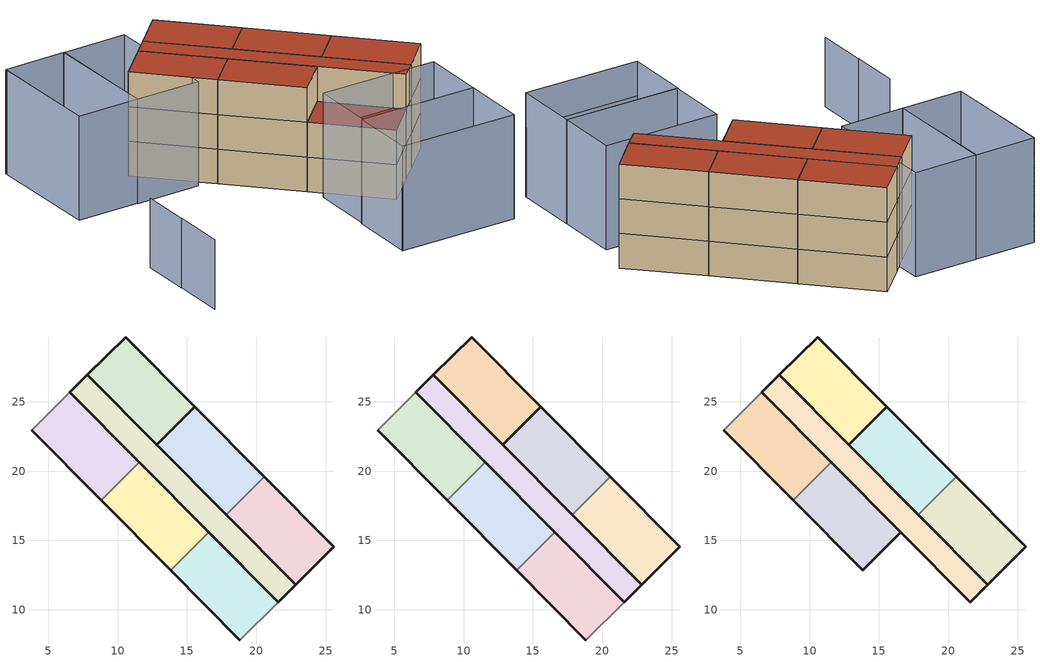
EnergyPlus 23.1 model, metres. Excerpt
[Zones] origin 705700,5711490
6aa541121fa9ffb1_F0_dwelling_0
 floor ground (EU_floor_Construction): 22.85,11.82 21.58,10.55 6.54,25.68 7.82,26.95 12.83,21.91 z0; 10.57,29.68 15.58,24.64 12.83,21.91 7.82,26.95 z0
 wall outside (EU_wall_Construction): 15.58,24.64 10.57,29.68 7.82,26.95 12.83,21.91 15.58,24.64 z0:3
6aa541121fa9ffb1_F0_dwelling_1
 floor ground (EU_floor_Construction): 12.83,21.91 17.84,16.86 22.85,11.82 21.58,10.55 6.54,25.68 7.82,26.95 z0; 15.58,24.64 20.59,19.59 17.84,16.86 12.83,21.91 z0
 wall outside (EU_wall_Construction): 20.59,19.59 15.58,24.64 12.83,21.91 17.84,16.86 z0:3
 wall to 6aa541121fa9ffb1_F0_dwelling_2 (EU_wall_Construction): 17.84,16.86 20.59,19.59 z0:3
6aa541121fa9ffb1_F0_dwelling_2
 floor ground (EU_floor_Construction): 17.84,16.86 22.85,11.82 21.58,10.55 6.54,25.68 7.82,26.95 z0; 20.59,19.59 25.6,14.55 22.85,11.82 17.84,16.86 z0
 wall outside (EU_wall_Construction): 17.84,16.86 22.85,11.82 25.6,14.55 20.59,19.59 z0:3
6aa541121fa9ffb1_F0_dwelling_3
 floor ground (EU_floor_Construction): 6.54,25.68 11.55,20.64 8.8,17.91 3.79,22.95 z0
 wall outside (EU_wall_Construction): 3.79,22.95 8.8,17.91 / 11.55,20.64 6.54,25.68 z0:3
 wall adiabatic (EU_wall_Construction): 6.54,25.68 3.79,22.95 z0:3
 wall to 6aa541121fa9ffb1_F0_dwelling_4 (EU_wall_Construction): 8.8,17.91 11.55,20.64 z0:3
6aa541121fa9ffb1_F0_dwelling_4
 floor ground (EU_floor_Construction): 11.55,20.64 16.57,15.59 13.82,12.86 8.8,17.91 z0
 wall outside (EU_wall_Construction): 8.8,17.91 13.82,12.86 / 16.57,15.59 11.55,20.64 z0:3
 wall to 6aa541121fa9ffb1_F0_dwelling_5 (EU_wall_Construction): 13.82,12.86 16.57,15.59 z0:3
6aa541121fa9ffb1_F0_dwelling_5
 floor ground (EU_floor_Construction): 16.57,15.59 21.58,10.55 18.83,7.82 13.82,12.86 z0
 wall outside (EU_wall_Construction): 13.82,12.86 18.83,7.82 / 21.58,10.55 16.57,15.59 z0:3
 wall adiabatic (EU_wall_Construction): 18.83,7.82 21.58,10.55 z0:3
6aa541121fa9ffb1_F0_circulation
 floor ground (EU_floor_Construction): 10.57,29.68 15.58,24.64 12.83,21.91 7.82,26.95 z0; 12.83,21.91 17.84,16.86 22.85,11.82 21.58,10.55 6.54,25.68 7.82,26.95 z0; 15.58,24.64 20.59,19.59 17.84,16.86 16.41,18.3 12.83,21.91 z0; 20.59,19.59 25.6,14.55 22.85,11.82 17.84,16.86 z0
 wall outside (EU_wall_Construction): 21.58,10.55 22.85,11.82 7.82,26.95 6.54,25.68 21.58,10.55 z0:3
 roof outside (EU_floor_Construction): 12.83,21.91 17.84,16.86 22.85,11.82 21.58,10.55 6.54,25.68 7.82,26.95 12.45,22.29 z3; 10.57,29.68 15.58,24.64 12.83,21.91 11.64,23.1 7.82,26.95 z3; 15.58,24.64 20.59,19.59 17.84,16.86 13.58,21.15 12.83,21.91 z3; 20.59,19.59 25.6,14.55 22.85,11.82 22.16,12.52 17.84,16.86 z3
6aa541121fa9ffb1_F1_dwelling_0
 floor outside (EU_floor_Construction): 10.57,29.68 15.58,24.64 12.83,21.91 7.82,26.95 z3
 floor to 6aa541121fa9ffb1_F0_dwelling_0 (EU_floor_Construction): 22.85,11.82 21.58,10.55 6.54,25.68 7.82,26.95 12.83,21.91 z3
 wall outside (EU_wall_Construction): 15.58,24.64 10.57,29.68 7.82,26.95 12.83,21.91 15.58,24.64 z3:6
6aa541121fa9ffb1_F1_dwelling_1
 floor to 6aa541121fa9ffb1_F0_dwelling_1 (EU_floor_Construction): 12.83,21.91 17.84,16.86 22.85,11.82 21.58,10.55 6.54,25.68 7.82,26.95 z3; 15.58,24.64 20.59,19.59 17.84,16.86 12.83,21.91 z3
 wall outside (EU_wall_Construction): 20.59,19.59 15.58,24.64 12.83,21.91 17.84,16.86 z3:6
 wall to 6aa541121fa9ffb1_F1_dwelling_2 (EU_wall_Construction): 17.84,16.86 20.59,19.59 z3:6
6aa541121fa9ffb1_F1_dwelling_2
 floor to 6aa541121fa9ffb1_F0_dwelling_2 (EU_floor_Construction): 17.84,16.86 22.85,11.82 21.58,10.55 6.54,25.68 7.82,26.95 z3; 20.59,19.59 25.6,14.55 22.85,11.82 17.84,16.86 z3
 wall outside (EU_wall_Construction): 17.84,16.86 22.85,11.82 25.6,14.55 20.59,19.59 z3:6
6aa541121fa9ffb1_F1_dwelling_3
 floor to 6aa541121fa9ffb1_F0_dwelling_3 (EU_floor_Construction): 6.54,25.68 11.55,20.64 8.8,17.91 3.79,22.95 z3
 wall outside (EU_wall_Construction): 3.79,22.95 8.8,17.91 / 11.55,20.64 6.54,25.68 z3:6
 wall adiabatic (EU_wall_Construction): 6.54,25.68 3.79,22.95 z3:6
 wall to 6aa541121fa9ffb1_F1_dwelling_4 (EU_wall_Construction): 8.8,17.91 11.55,20.64 z3:6
6aa541121fa9ffb1_F1_dwelling_4
 floor to 6aa541121fa9ffb1_F0_dwelling_4 (EU_floor_Construction): 11.55,20.64 16.57,15.59 13.82,12.86 8.8,17.91 z3
 wall outside (EU_wall_Construction): 8.8,17.91 13.82,12.86 / 16.57,15.59 11.55,20.64 z3:6
 wall to 6aa541121fa9ffb1_F1_dwelling_5 (EU_wall_Construction): 13.82,12.86 16.57,15.59 z3:6
6aa541121fa9ffb1_F1_dwelling_5
 floor to 6aa541121fa9ffb1_F0_dwelling_5 (EU_floor_Construction): 16.57,15.59 21.58,10.55 18.83,7.82 13.82,12.86 z3
 wall outside (EU_wall_Construction): 13.82,12.86 18.83,7.82 / 21.58,10.55 16.57,15.59 z3:6
 wall adiabatic (EU_wall_Construction): 18.83,7.82 21.58,10.55 z3:6
 roof outside (EU_roof_Construction): 21.58,10.55 16.57,15.59 13.82,12.86 18.83,7.82 z6
6aa541121fa9ffb1_F1_circulation
 floor outside (EU_floor_Construction): 12.83,21.91 17.84,16.86 22.85,11.82 21.58,10.55 6.54,25.68 7.82,26.95 z3; 15.58,24.64 20.59,19.59 17.84,16.86 16.41,18.3 12.83,21.91 z3; 20.59,19.59 25.6,14.55 22.85,11.82 17.84,16.86 z3
 floor to 6aa541121fa9ffb1_F0_dwelling_0 (EU_floor_Construction): 10.57,29.68 15.58,24.64 12.83,21.91 7.82,26.95 z3
 wall outside (EU_wall_Construction): 21.58,10.55 22.85,11.82 7.82,26.95 6.54,25.68 21.58,10.55 z3:6
 roof outside (EU_floor_Construction): 12.83,21.91 17.84,16.86 22.85,11.82 21.58,10.55 6.54,25.68 7.82,26.95 12.45,22.29 z6; 10.57,29.68 15.58,24.64 12.83,21.91 11.64,23.1 7.82,26.95 z6; 15.58,24.64 20.59,19.59 17.84,16.86 13.58,21.15 12.83,21.91 z6; 20.59,19.59 25.6,14.55 22.85,11.82 22.16,12.52 17.84,16.86 z6
6aa541121fa9ffb1_F2_dwelling_0
 floor outside (EU_floor_Construction): 10.57,29.68 15.58,24.64 12.83,21.91 7.82,26.95 z6
 floor to 6aa541121fa9ffb1_F1_dwelling_0 (EU_floor_Construction): 22.85,11.82 21.58,10.55 6.54,25.68 7.82,26.95 12.83,21.91 z6
 wall outside (EU_wall_Construction): 15.58,24.64 10.57,29.68 7.82,26.95 12.83,21.91 15.58,24.64 z6:9
 roof outside (EU_roof_Construction): 15.58,24.64 10.57,29.68 7.82,26.95 12.83,21.91 z9; 22.85,11.82 12.83,21.91 7.82,26.95 6.54,25.68 21.58,10.55 z9
6aa541121fa9ffb1_F2_dwelling_1
 floor to 6aa541121fa9ffb1_F1_dwelling_1 (EU_floor_Construction): 12.83,21.91 17.84,16.86 22.85,11.82 21.58,10.55 6.54,25.68 7.82,26.95 z6; 15.58,24.64 20.59,19.59 17.84,16.86 12.83,21.91 z6
 wall outside (EU_wall_Construction): 20.59,19.59 15.58,24.64 12.83,21.91 17.84,16.86 z6:9
 wall to 6aa541121fa9ffb1_F2_dwelling_2 (EU_wall_Construction): 17.84,16.86 20.59,19.59 z6:9
 roof outside (EU_roof_Construction): 20.59,19.59 15.58,24.64 12.83,21.91 17.84,16.86 z9; 22.85,11.82 17.84,16.86 12.83,21.91 7.82,26.95 6.54,25.68 21.58,10.55 z9
6aa541121fa9ffb1_F2_dwelling_2
 floor to 6aa541121fa9ffb1_F1_dwelling_2 (EU_floor_Construction): 17.84,16.86 22.85,11.82 21.58,10.55 6.54,25.68 7.82,26.95 z6; 20.59,19.59 25.6,14.55 22.85,11.82 17.84,16.86 z6
 wall outside (EU_wall_Construction): 17.84,16.86 22.85,11.82 25.6,14.55 20.59,19.59 z6:9
 roof outside (EU_roof_Construction): 25.6,14.55 20.59,19.59 17.84,16.86 22.85,11.82 z9; 22.85,11.82 17.84,16.86 7.82,26.95 6.54,25.68 21.58,10.55 z9
6aa541121fa9ffb1_F2_dwelling_3
 floor to 6aa541121fa9ffb1_F1_dwelling_3 (EU_floor_Construction): 6.54,25.68 11.55,20.64 8.8,17.91 3.79,22.95 z6
 wall outside (EU_wall_Construction): 3.79,22.95 8.8,17.91 / 11.55,20.64 6.54,25.68 z6:9
 wall adiabatic (EU_wall_Construction): 6.54,25.68 3.79,22.95 z6:9
 wall to 6aa541121fa9ffb1_F2_dwelling_4 (EU_wall_Construction): 8.8,17.91 11.55,20.64 z6:9
 roof outside (EU_roof_Construction): 11.55,20.64 6.54,25.68 3.79,22.95 8.8,17.91 z9
6aa541121fa9ffb1_F2_dwelling_4
 floor to 6aa541121fa9ffb1_F1_dwelling_4 (EU_floor_Construction): 11.55,20.64 16.57,15.59 13.82,12.86 8.8,17.91 z6
 wall outside (EU_wall_Construction): 8.8,17.91 13.82,12.86 16.57,15.59 11.55,20.64 z6:9
 roof outside (EU_roof_Construction): 16.57,15.59 11.55,20.64 8.8,17.91 13.82,12.86 z9
6aa541121fa9ffb1_F2_circulation
 floor outside (EU_floor_Construction): 12.83,21.91 17.84,16.86 22.85,11.82 21.58,10.55 6.54,25.68 7.82,26.95 z6; 15.58,24.64 20.59,19.59 17.84,16.86 16.41,18.3 12.83,21.91 z6; 20.59,19.59 25.6,14.55 22.85,11.82 17.84,16.86 z6
 floor to 6aa541121fa9ffb1_F1_dwelling_0 (EU_floor_Construction): 10.57,29.68 15.58,24.64 12.83,21.91 7.82,26.95 z6
 wall outside (EU_wall_Construction): 21.58,10.55 22.85,11.82 7.82,26.95 6.54,25.68 21.58,10.55 z6:9
 roof outside (EU_roof_Construction): 15.58,24.64 10.57,29.68 7.82,26.95 11.64,23.1 12.83,21.91 z9; 20.59,19.59 15.58,24.64 12.83,21.91 17.84,16.86 z9; 22.85,11.82 17.84,16.86 12.83,21.91 7.82,26.95 6.54,25.68 21.58,10.55 z9; 25.6,14.55 20.59,19.59 17.84,16.86 22.2,12.47 22.85,11.82 z9
shading: -3.89,3.97 -3.89,-0.68 / -3.94,8.28 -3.92,3.97 / 14.12,-0.07 24.53,-0.1 z0:6; -3.89,28.58 -3.8,18.43 / 24.56,5.65 24.51,-0.15 / 24.51,-0.15 14.15,-0.07 / 14.15,-0.07 14.19,5.73 / 14.19,5.73 24.56,5.65 / 24.6,11.24 24.56,5.65 / 24.56,5.65 14.27,5.73 / 14.27,5.73 14.32,11.32 / 14.32,11.32 24.6,11.24 / 1.66,18.47 -3.81,18.43 / -3.81,18.43 -3.89,28.6 / -3.89,28.6 1.58,28.65 / 1.58,28.65 1.66,18.47 / 1.55,28.65 7.26,28.71 / 7.26,28.71 7.37,18.5 / 7.37,18.5 1.66,18.44 / 1.66,18.44 1.55,28.65 z0:9
[Building]
EU S2 Campaign: North Axis=0; Terrain=City; Solar Distribution=FullExterior
[Site:Location]
London: Latitude=51.5; Longitude=-0.5; Time Zone=0; Elevation=25
[SizingPeriod:WeatherFileDays]
AnnualSizingPeriod: Begin Month=1; Begin Day of Month=1; End Month=12; End Day of Month=31; Day of Week for Start Day=Monday; Use Weather File Daylight Saving Period=No; Use Weather File Rain and Snow Indicators=No
[MATERIAL]
EU_InternalMass_Material: Roughness=MediumRough; Thickness=0.1; Conductivity=1; Density=1800; Specific Heat=900; Thermal Absorptance=0.9; Solar Absorptance=0.7; Visible Absorptance=0.7
[MATERIAL:NOMASS] Roughness=MediumRough; Thermal Absorptance=0.9; Solar Absorptance=0.7; Visible Absorptance=0.7
Name | Thermal Resistance
EU_wall_NoMass | 1.04674
EU_roof_NoMass | 4.32442
EU_floor_NoMass | 2.04616
[CONSTRUCTION]
EU_wall_Construction: EU_wall_NoMass
EU_roof_Construction: EU_roof_NoMass
EU_floor_Construction: EU_floor_NoMass
EU_InternalMass_Construction: EU_InternalMass_Material
[ZONE] Type=1; Multiplier=1; Ceiling Height=autocalculate; Floor Area=autocalculate; Part of Total Floor Area=Yes
Name | Volume
6aa541121fa9ffb1_F0_dwelling_0; 6aa541121fa9ffb1_F1_dwelling_0; 6aa541121fa9ffb1_F2_dwelling_0; 6aa541121fa9ffb1_F1_dwelling_1; 6aa541121fa9ffb1_F2_dwelling_1; 6aa541121fa9ffb1_F0_dwelling_2; 6aa541121fa9ffb1_F1_dwelling_2; 6aa541121fa9ffb1_F2_dwelling_2 | 197.884
6aa541121fa9ffb1_F0_dwelling_1 | 197.885
6aa541121fa9ffb1_F0_dwelling_3; 6aa541121fa9ffb1_F1_dwelling_3; 6aa541121fa9ffb1_F2_dwelling_3 | 82.6802
6aa541121fa9ffb1_F0_dwelling_4; 6aa541121fa9ffb1_F1_dwelling_4; 6aa541121fa9ffb1_F2_dwelling_4 | 82.6794
6aa541121fa9ffb1_F0_dwelling_5; 6aa541121fa9ffb1_F1_dwelling_5 | 82.6809
6aa541121fa9ffb1_F0_circulation; 6aa541121fa9ffb1_F1_circulation; 6aa541121fa9ffb1_F2_circulation | 363.245
[INTERNALMASS] Construction=EU_InternalMass_Construction
Name | Zone or ZoneList | Surface Area
6aa541121fa9ffb1_F0_dwelling_0_EU_InternalMass | 6aa541121fa9ffb1_F0_dwelling_0 | 27.56
6aa541121fa9ffb1_F0_dwelling_1_EU_InternalMass | 6aa541121fa9ffb1_F0_dwelling_1 | 27.56
6aa541121fa9ffb1_F0_dwelling_2_EU_InternalMass | 6aa541121fa9ffb1_F0_dwelling_2 | 27.56
6aa541121fa9ffb1_F0_dwelling_3_EU_InternalMass | 6aa541121fa9ffb1_F0_dwelling_3 | 27.56
6aa541121fa9ffb1_F0_dwelling_4_EU_InternalMass | 6aa541121fa9ffb1_F0_dwelling_4 | 27.56
6aa541121fa9ffb1_F0_dwelling_5_EU_InternalMass | 6aa541121fa9ffb1_F0_dwelling_5 | 27.56
6aa541121fa9ffb1_F1_dwelling_0_EU_InternalMass | 6aa541121fa9ffb1_F1_dwelling_0 | 27.56
6aa541121fa9ffb1_F1_dwelling_1_EU_InternalMass | 6aa541121fa9ffb1_F1_dwelling_1 | 27.56
6aa541121fa9ffb1_F1_dwelling_2_EU_InternalMass | 6aa541121fa9ffb1_F1_dwelling_2 | 27.56
6aa541121fa9ffb1_F1_dwelling_3_EU_InternalMass | 6aa541121fa9ffb1_F1_dwelling_3 | 27.56
6aa541121fa9ffb1_F1_dwelling_4_EU_InternalMass | 6aa541121fa9ffb1_F1_dwelling_4 | 27.56
6aa541121fa9ffb1_F1_dwelling_5_EU_InternalMass | 6aa541121fa9ffb1_F1_dwelling_5 | 27.56
6aa541121fa9ffb1_F2_dwelling_0_EU_InternalMass | 6aa541121fa9ffb1_F2_dwelling_0 | 27.56
6aa541121fa9ffb1_F2_dwelling_1_EU_InternalMass | 6aa541121fa9ffb1_F2_dwelling_1 | 27.56
6aa541121fa9ffb1_F2_dwelling_2_EU_InternalMass | 6aa541121fa9ffb1_F2_dwelling_2 | 27.56
6aa541121fa9ffb1_F2_dwelling_3_EU_InternalMass | 6aa541121fa9ffb1_F2_dwelling_3 | 41.34
6aa541121fa9ffb1_F2_dwelling_4_EU_InternalMass | 6aa541121fa9ffb1_F2_dwelling_4 | 41.34
[OTHEREQUIPMENT] Fuel Type=Electricity; Design Level Calculation Method=Watts/Area; Power per Zone Floor Area=1; Fraction Latent=0; Fraction Radiant=0; Fraction Lost=0; Carbon Dioxide Generation Rate=0; EndUse Subcategory=EU_Step8_InternalGains
Name | Zone or ZoneList or Space or SpaceList | Schedule
EU_Step8_InternalGain_6aa541121fa9ffb1_F0_dwelling_0_f000 | 6aa541121fa9ffb1_F0_dwelling_0 | EU_Step8_GainSchedule_6aa541121fa9ffb1_F0_dwelling_0_f000
EU_Step8_InternalGain_6aa541121fa9ffb1_F0_dwelling_1_f000 | 6aa541121fa9ffb1_F0_dwelling_1 | EU_Step8_GainSchedule_6aa541121fa9ffb1_F0_dwelling_1_f000
EU_Step8_InternalGain_6aa541121fa9ffb1_F0_dwelling_2_f000 | 6aa541121fa9ffb1_F0_dwelling_2 | EU_Step8_GainSchedule_6aa541121fa9ffb1_F0_dwelling_2_f000
EU_Step8_InternalGain_6aa541121fa9ffb1_F0_dwelling_3_f000 | 6aa541121fa9ffb1_F0_dwelling_3 | EU_Step8_GainSchedule_6aa541121fa9ffb1_F0_dwelling_3_f000
EU_Step8_InternalGain_6aa541121fa9ffb1_F0_dwelling_4_f000 | 6aa541121fa9ffb1_F0_dwelling_4 | EU_Step8_GainSchedule_6aa541121fa9ffb1_F0_dwelling_4_f000
EU_Step8_InternalGain_6aa541121fa9ffb1_F0_dwelling_5_f000 | 6aa541121fa9ffb1_F0_dwelling_5 | EU_Step8_GainSchedule_6aa541121fa9ffb1_F0_dwelling_5_f000
EU_Step8_InternalGain_6aa541121fa9ffb1_F1_dwelling_0_f000 | 6aa541121fa9ffb1_F1_dwelling_0 | EU_Step8_GainSchedule_6aa541121fa9ffb1_F1_dwelling_0_f000
EU_Step8_InternalGain_6aa541121fa9ffb1_F1_dwelling_1_f000 | 6aa541121fa9ffb1_F1_dwelling_1 | EU_Step8_GainSchedule_6aa541121fa9ffb1_F1_dwelling_1_f000
EU_Step8_InternalGain_6aa541121fa9ffb1_F1_dwelling_2_f000 | 6aa541121fa9ffb1_F1_dwelling_2 | EU_Step8_GainSchedule_6aa541121fa9ffb1_F1_dwelling_2_f000
EU_Step8_InternalGain_6aa541121fa9ffb1_F1_dwelling_3_f000 | 6aa541121fa9ffb1_F1_dwelling_3 | EU_Step8_GainSchedule_6aa541121fa9ffb1_F1_dwelling_3_f000
EU_Step8_InternalGain_6aa541121fa9ffb1_F1_dwelling_4_f000 | 6aa541121fa9ffb1_F1_dwelling_4 | EU_Step8_GainSchedule_6aa541121fa9ffb1_F1_dwelling_4_f000
EU_Step8_InternalGain_6aa541121fa9ffb1_F1_dwelling_5_f000 | 6aa541121fa9ffb1_F1_dwelling_5 | EU_Step8_GainSchedule_6aa541121fa9ffb1_F1_dwelling_5_f000
EU_Step8_InternalGain_6aa541121fa9ffb1_F2_dwelling_0_f000 | 6aa541121fa9ffb1_F2_dwelling_0 | EU_Step8_GainSchedule_6aa541121fa9ffb1_F2_dwelling_0_f000
EU_Step8_InternalGain_6aa541121fa9ffb1_F2_dwelling_1_f000 | 6aa541121fa9ffb1_F2_dwelling_1 | EU_Step8_GainSchedule_6aa541121fa9ffb1_F2_dwelling_1_f000
EU_Step8_InternalGain_6aa541121fa9ffb1_F2_dwelling_2_f000 | 6aa541121fa9ffb1_F2_dwelling_2 | EU_Step8_GainSchedule_6aa541121fa9ffb1_F2_dwelling_2_f000
EU_Step8_InternalGain_6aa541121fa9ffb1_F2_dwelling_3_f000 | 6aa541121fa9ffb1_F2_dwelling_3 | EU_Step8_GainSchedule_6aa541121fa9ffb1_F2_dwelling_3_f000
EU_Step8_InternalGain_6aa541121fa9ffb1_F2_dwelling_4_f000 | 6aa541121fa9ffb1_F2_dwelling_4 | EU_Step8_GainSchedule_6aa541121fa9ffb1_F2_dwelling_4_f000
[ZONEINFILTRATION:DESIGNFLOWRATE] Schedule=EU_AlwaysOn; Design Flow Rate Calculation Method=Flow/Area; Flow Rate per Floor Area=0.0005; Constant Term Coefficient=1; Temperature Term Coefficient=0; Velocity Term Coefficient=0; Velocity Squared Term Coefficient=0
Name | Zone or ZoneList or Space or SpaceList
EU_Circulation_Infiltration_6aa541121fa9ffb1_F0_circulation | 6aa541121fa9ffb1_F0_circulation
EU_Circulation_Infiltration_6aa541121fa9ffb1_F1_circulation | 6aa541121fa9ffb1_F1_circulation
EU_Circulation_Infiltration_6aa541121fa9ffb1_F2_circulation | 6aa541121fa9ffb1_F2_circulation
[ZONEVENTILATION:DESIGNFLOWRATE] Schedule=EU_AlwaysOn; Design Flow Rate Calculation Method=AirChanges/Hour; Air Changes per Hour=0.488719; Ventilation Type=Natural; Fan Pressure Rise=0; Fan Total Efficiency=1; Constant Term Coefficient=1; Temperature Term Coefficient=0; Velocity Term Coefficient=0; Velocity Squared Term Coefficient=0; Minimum Indoor Temperature=-100; Maximum Indoor Temperature=100; Delta Temperature=-100; Minimum Outdoor Temperature=-100; Maximum Outdoor Temperature=100; Maximum Wind Speed=40
Name | Zone or ZoneList or Space or SpaceList
EU_ConstantAir_6aa541121fa9ffb1_F0_dwelling_0 | 6aa541121fa9ffb1_F0_dwelling_0
EU_ConstantAir_6aa541121fa9ffb1_F0_dwelling_1 | 6aa541121fa9ffb1_F0_dwelling_1
EU_ConstantAir_6aa541121fa9ffb1_F0_dwelling_2 | 6aa541121fa9ffb1_F0_dwelling_2
EU_ConstantAir_6aa541121fa9ffb1_F0_dwelling_3 | 6aa541121fa9ffb1_F0_dwelling_3
EU_ConstantAir_6aa541121fa9ffb1_F0_dwelling_4 | 6aa541121fa9ffb1_F0_dwelling_4
EU_ConstantAir_6aa541121fa9ffb1_F0_dwelling_5 | 6aa541121fa9ffb1_F0_dwelling_5
EU_ConstantAir_6aa541121fa9ffb1_F1_dwelling_0 | 6aa541121fa9ffb1_F1_dwelling_0
EU_ConstantAir_6aa541121fa9ffb1_F1_dwelling_1 | 6aa541121fa9ffb1_F1_dwelling_1
EU_ConstantAir_6aa541121fa9ffb1_F1_dwelling_2 | 6aa541121fa9ffb1_F1_dwelling_2
EU_ConstantAir_6aa541121fa9ffb1_F1_dwelling_3 | 6aa541121fa9ffb1_F1_dwelling_3
EU_ConstantAir_6aa541121fa9ffb1_F1_dwelling_4 | 6aa541121fa9ffb1_F1_dwelling_4
EU_ConstantAir_6aa541121fa9ffb1_F1_dwelling_5 | 6aa541121fa9ffb1_F1_dwelling_5
EU_ConstantAir_6aa541121fa9ffb1_F2_dwelling_0 | 6aa541121fa9ffb1_F2_dwelling_0
EU_ConstantAir_6aa541121fa9ffb1_F2_dwelling_1 | 6aa541121fa9ffb1_F2_dwelling_1
EU_ConstantAir_6aa541121fa9ffb1_F2_dwelling_2 | 6aa541121fa9ffb1_F2_dwelling_2
EU_ConstantAir_6aa541121fa9ffb1_F2_dwelling_3 | 6aa541121fa9ffb1_F2_dwelling_3
EU_ConstantAir_6aa541121fa9ffb1_F2_dwelling_4 | 6aa541121fa9ffb1_F2_dwelling_4
[HVACTEMPLATE:THERMOSTAT] Constant Heating Setpoint=20; Constant Cooling Setpoint=50
EU_HeatOnly_6aa541121fa9ffb1_F0_dwelling_0; EU_HeatOnly_6aa541121fa9ffb1_F0_dwelling_1; EU_HeatOnly_6aa541121fa9ffb1_F0_dwelling_2; EU_HeatOnly_6aa541121fa9ffb1_F0_dwelling_3; EU_HeatOnly_6aa541121fa9ffb1_F0_dwelling_4; EU_HeatOnly_6aa541121fa9ffb1_F0_dwelling_5; EU_HeatOnly_6aa541121fa9ffb1_F1_dwelling_0; EU_HeatOnly_6aa541121fa9ffb1_F1_dwelling_1; EU_HeatOnly_6aa541121fa9ffb1_F1_dwelling_2; EU_HeatOnly_6aa541121fa9ffb1_F1_dwelling_3; EU_HeatOnly_6aa541121fa9ffb1_F1_dwelling_4; EU_HeatOnly_6aa541121fa9ffb1_F1_dwelling_5; EU_HeatOnly_6aa541121fa9ffb1_F2_dwelling_0; EU_HeatOnly_6aa541121fa9ffb1_F2_dwelling_1; EU_HeatOnly_6aa541121fa9ffb1_F2_dwelling_2; EU_HeatOnly_6aa541121fa9ffb1_F2_dwelling_3; EU_HeatOnly_6aa541121fa9ffb1_F2_dwelling_4
[HVACTEMPLATE:ZONE:IDEALLOADSAIRSYSTEM] System Availability Schedule=EU_AlwaysOn; Maximum Heating Supply Air Temperature=50; Minimum Cooling Supply Air Temperature=13; Maximum Heating Supply Air Humidity Ratio=0.0156; Minimum Cooling Supply Air Humidity Ratio=0.0077; Heating Limit=NoLimit; Cooling Limit=NoLimit; Heating Availability Schedule=EU_AlwaysOn; Cooling Availability Schedule=EU_CoolingOff; Dehumidification Control Type=ConstantSensibleHeatRatio; Cooling Sensible Heat Ratio=0.7; Dehumidification Setpoint=60; Humidification Control Type=None; Humidification Setpoint=30; Outdoor Air Method=None; Outdoor Air Flow Rate per Person=0.00944; Outdoor Air Flow Rate per Zone Floor Area=0; Outdoor Air Flow Rate per Zone=0; Demand Controlled Ventilation Type=None; Outdoor Air Economizer Type=NoEconomizer; Heat Recovery Type=None; Sensible Heat Recovery Effectiveness=0.7; Latent Heat Recovery Effectiveness=0.65
Name | Template Thermostat
6aa541121fa9ffb1_F0_dwelling_0 | EU_HeatOnly_6aa541121fa9ffb1_F0_dwelling_0
6aa541121fa9ffb1_F0_dwelling_1 | EU_HeatOnly_6aa541121fa9ffb1_F0_dwelling_1
6aa541121fa9ffb1_F0_dwelling_2 | EU_HeatOnly_6aa541121fa9ffb1_F0_dwelling_2
6aa541121fa9ffb1_F0_dwelling_3 | EU_HeatOnly_6aa541121fa9ffb1_F0_dwelling_3
6aa541121fa9ffb1_F0_dwelling_4 | EU_HeatOnly_6aa541121fa9ffb1_F0_dwelling_4
6aa541121fa9ffb1_F0_dwelling_5 | EU_HeatOnly_6aa541121fa9ffb1_F0_dwelling_5
6aa541121fa9ffb1_F1_dwelling_0 | EU_HeatOnly_6aa541121fa9ffb1_F1_dwelling_0
6aa541121fa9ffb1_F1_dwelling_1 | EU_HeatOnly_6aa541121fa9ffb1_F1_dwelling_1
6aa541121fa9ffb1_F1_dwelling_2 | EU_HeatOnly_6aa541121fa9ffb1_F1_dwelling_2
6aa541121fa9ffb1_F1_dwelling_3 | EU_HeatOnly_6aa541121fa9ffb1_F1_dwelling_3
6aa541121fa9ffb1_F1_dwelling_4 | EU_HeatOnly_6aa541121fa9ffb1_F1_dwelling_4
6aa541121fa9ffb1_F1_dwelling_5 | EU_HeatOnly_6aa541121fa9ffb1_F1_dwelling_5
6aa541121fa9ffb1_F2_dwelling_0 | EU_HeatOnly_6aa541121fa9ffb1_F2_dwelling_0
6aa541121fa9ffb1_F2_dwelling_1 | EU_HeatOnly_6aa541121fa9ffb1_F2_dwelling_1
6aa541121fa9ffb1_F2_dwelling_2 | EU_HeatOnly_6aa541121fa9ffb1_F2_dwelling_2
6aa541121fa9ffb1_F2_dwelling_3 | EU_HeatOnly_6aa541121fa9ffb1_F2_dwelling_3
6aa541121fa9ffb1_F2_dwelling_4 | EU_HeatOnly_6aa541121fa9ffb1_F2_dwelling_4
[SIZING:ZONE] Zone Cooling Design Supply Air Temperature Input Method=SupplyAirTemperature; Zone Cooling Design Supply Air Temperature=13; Zone Heating Design Supply Air Temperature Input Method=SupplyAirTemperature; Zone Heating Design Supply Air Temperature=50; Zone Cooling Design Supply Air Humidity Ratio=0.008; Zone Heating Design Supply Air Humidity Ratio=0.008; Cooling Design Air Flow Method=DesignDay; Cooling Design Air Flow Rate=0; Cooling Minimum Air Flow per Zone Floor Area=0.000762; Cooling Minimum Air Flow=0; Cooling Minimum Air Flow Fraction=0.2; Heating Design Air Flow Method=DesignDay; Heating Design Air Flow Rate=0; Heating Maximum Air Flow per Zone Floor Area=0.002032; Heating Maximum Air Flow=0.141576; Heating Maximum Air Flow Fraction=0.3; Account for Dedicated Outdoor Air System=No; Dedicated Outdoor Air System Control Strategy=NeutralSupplyAir; Dedicated Outdoor Air Low Setpoint Temperature for Design=autosize; Dedicated Outdoor Air High Setpoint Temperature for Design=autosize; Zone Load Sizing Method=Sensible Load Only No Latent Load; Zone Latent Cooling Design Supply Air Humidity Ratio Input Method=HumidityRatioDifference; Zone Cooling Design Supply Air Humidity Ratio Difference=0.005; Zone Latent Heating Design Supply Air Humidity Ratio Input Method=HumidityRatioDifference; Zone Humidification Design Supply Air Humidity Ratio Difference=0.005
6aa541121fa9ffb1_F0_dwelling_0; 6aa541121fa9ffb1_F0_dwelling_1; 6aa541121fa9ffb1_F0_dwelling_2; 6aa541121fa9ffb1_F0_dwelling_3; 6aa541121fa9ffb1_F0_dwelling_4; 6aa541121fa9ffb1_F0_dwelling_5; 6aa541121fa9ffb1_F1_dwelling_0; 6aa541121fa9ffb1_F1_dwelling_1; 6aa541121fa9ffb1_F1_dwelling_2; 6aa541121fa9ffb1_F1_dwelling_3; 6aa541121fa9ffb1_F1_dwelling_4; 6aa541121fa9ffb1_F1_dwelling_5; 6aa541121fa9ffb1_F2_dwelling_0; 6aa541121fa9ffb1_F2_dwelling_1; 6aa541121fa9ffb1_F2_dwelling_2; 6aa541121fa9ffb1_F2_dwelling_3; 6aa541121fa9ffb1_F2_dwelling_4
[SCHEDULE:CONSTANT]
Name | Hourly Value
EU_AlwaysOn | 1
EU_CoolingOff | 0
[SCHEDULE:FILE] Column Number=1; Rows to Skip at Top=0; Number of Hours of Data=8760; Column Separator=Comma; Interpolate to Timestep=No; Minutes per Item=60; Adjust Schedule for Daylight Savings=Yes
Name | File
EU_Step8_GainSchedule_6aa541121fa9ffb1_F0_dwelling_0_f000 | ../../schedules/6aa541121fa9ffb1/6aa541121fa9ffb1_F0_dwelling_0_f000_gain.csv
EU_Step8_GainSchedule_6aa541121fa9ffb1_F0_dwelling_1_f000 | ../../schedules/6aa541121fa9ffb1/6aa541121fa9ffb1_F0_dwelling_1_f000_gain.csv
EU_Step8_GainSchedule_6aa541121fa9ffb1_F0_dwelling_2_f000 | ../../schedules/6aa541121fa9ffb1/6aa541121fa9ffb1_F0_dwelling_2_f000_gain.csv
EU_Step8_GainSchedule_6aa541121fa9ffb1_F0_dwelling_3_f000 | ../../schedules/6aa541121fa9ffb1/6aa541121fa9ffb1_F0_dwelling_3_f000_gain.csv
EU_Step8_GainSchedule_6aa541121fa9ffb1_F0_dwelling_4_f000 | ../../schedules/6aa541121fa9ffb1/6aa541121fa9ffb1_F0_dwelling_4_f000_gain.csv
EU_Step8_GainSchedule_6aa541121fa9ffb1_F0_dwelling_5_f000 | ../../schedules/6aa541121fa9ffb1/6aa541121fa9ffb1_F0_dwelling_5_f000_gain.csv
EU_Step8_GainSchedule_6aa541121fa9ffb1_F1_dwelling_0_f000 | ../../schedules/6aa541121fa9ffb1/6aa541121fa9ffb1_F1_dwelling_0_f000_gain.csv
EU_Step8_GainSchedule_6aa541121fa9ffb1_F1_dwelling_1_f000 | ../../schedules/6aa541121fa9ffb1/6aa541121fa9ffb1_F1_dwelling_1_f000_gain.csv
EU_Step8_GainSchedule_6aa541121fa9ffb1_F1_dwelling_2_f000 | ../../schedules/6aa541121fa9ffb1/6aa541121fa9ffb1_F1_dwelling_2_f000_gain.csv
EU_Step8_GainSchedule_6aa541121fa9ffb1_F1_dwelling_3_f000 | ../../schedules/6aa541121fa9ffb1/6aa541121fa9ffb1_F1_dwelling_3_f000_gain.csv
EU_Step8_GainSchedule_6aa541121fa9ffb1_F1_dwelling_4_f000 | ../../schedules/6aa541121fa9ffb1/6aa541121fa9ffb1_F1_dwelling_4_f000_gain.csv
EU_Step8_GainSchedule_6aa541121fa9ffb1_F1_dwelling_5_f000 | ../../schedules/6aa541121fa9ffb1/6aa541121fa9ffb1_F1_dwelling_5_f000_gain.csv
EU_Step8_GainSchedule_6aa541121fa9ffb1_F2_dwelling_0_f000 | ../../schedules/6aa541121fa9ffb1/6aa541121fa9ffb1_F2_dwelling_0_f000_gain.csv
EU_Step8_GainSchedule_6aa541121fa9ffb1_F2_dwelling_1_f000 | ../../schedules/6aa541121fa9ffb1/6aa541121fa9ffb1_F2_dwelling_1_f000_gain.csv
EU_Step8_GainSchedule_6aa541121fa9ffb1_F2_dwelling_2_f000 | ../../schedules/6aa541121fa9ffb1/6aa541121fa9ffb1_F2_dwelling_2_f000_gain.csv
EU_Step8_GainSchedule_6aa541121fa9ffb1_F2_dwelling_3_f000 | ../../schedules/6aa541121fa9ffb1/6aa541121fa9ffb1_F2_dwelling_3_f000_gain.csv
EU_Step8_GainSchedule_6aa541121fa9ffb1_F2_dwelling_4_f000 | ../../schedules/6aa541121fa9ffb1/6aa541121fa9ffb1_F2_dwelling_4_f000_gain.csv
